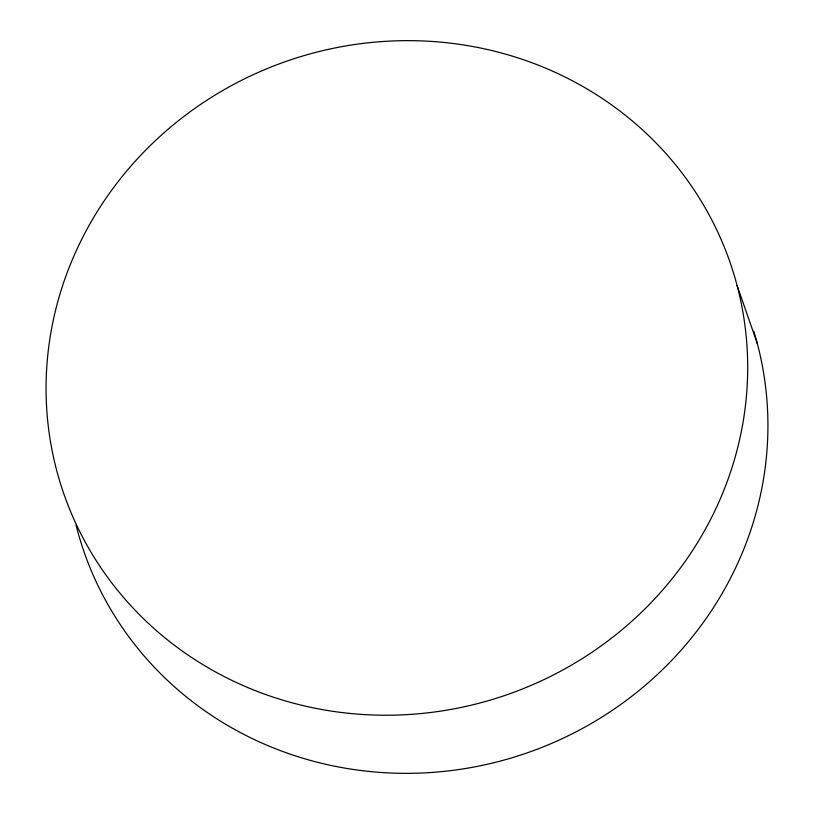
<?xml version="1.0" encoding="UTF-8"?>
<svg xmlns="http://www.w3.org/2000/svg" width="814" height="814" viewBox="0 0 814 814"><rect width="100%" height="100%" fill="white"/><g stroke="black" fill="none" stroke-linecap="round" stroke-linejoin="round"><path stroke-width="1.22" d="M737.046 285.348A352.625 335.368 -19.2 0 1 301.048 705.107A352.625 335.368 -19.2 0 1 152.544 143.356A352.625 335.368 -19.2 0 1 737.046 285.348L757.285 343.477M753.815 331.318A352.625 335.368 -19.2 0 1 507.346 759.136A352.625 335.368 -19.2 0 1 76.017 524.999"/></g></svg>
